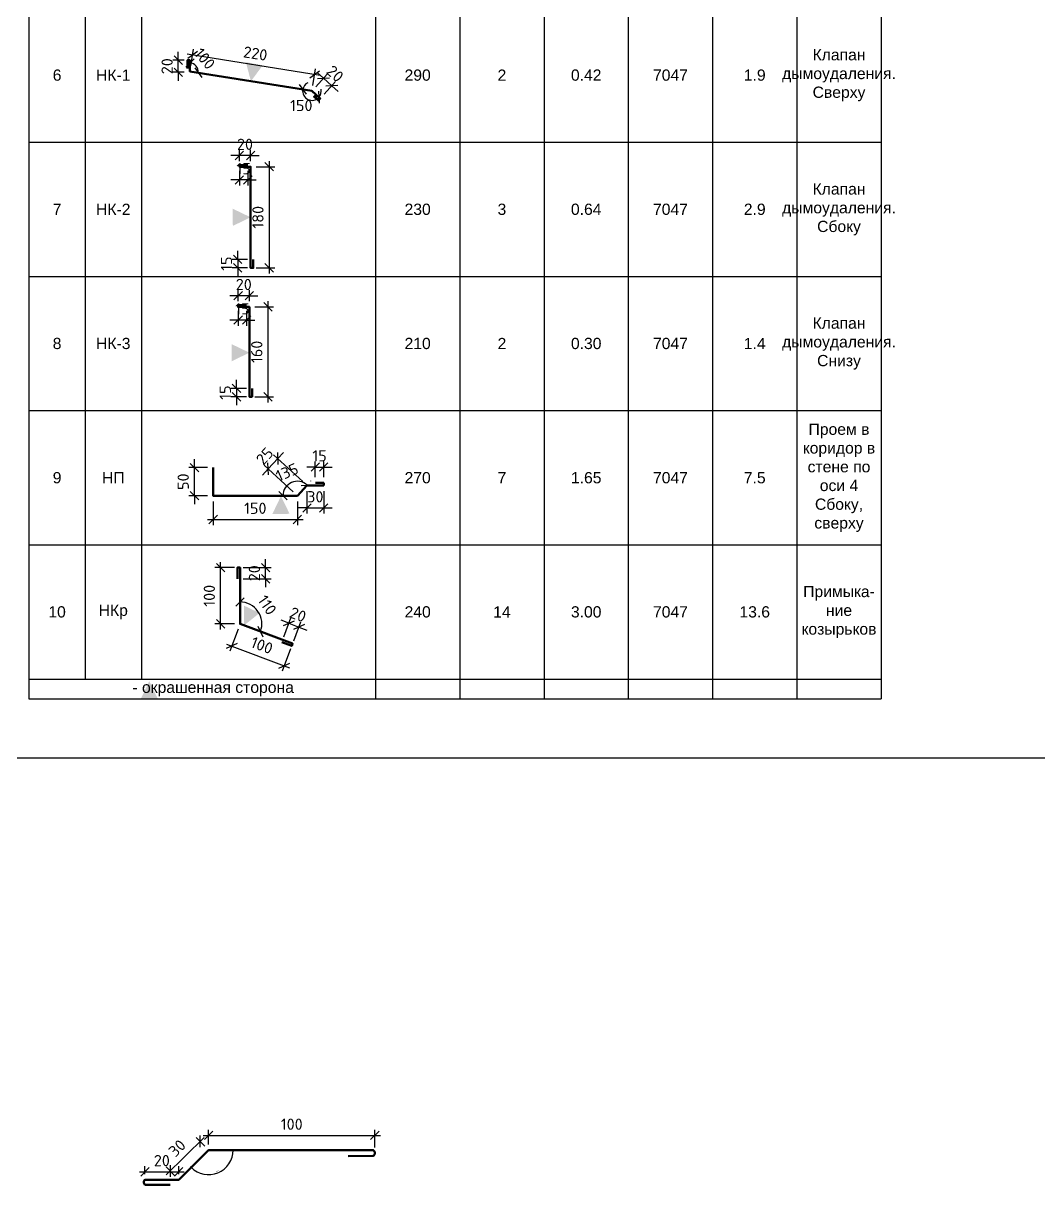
# Model space of a CAD drawing. Header units: millimetres. Extents: x -3689 to 2883575, y -702957 to -604547.
# Drawn here: x 2869785 to 2871593, y -675222 to -673155 of the extents above; entities that cross this region are included whole.
import ezdxf

# ---------------------------------------------------------------- set-up
doc = ezdxf.new("R2010")
doc.units = ezdxf.units.MM
doc.header["$PDMODE"] = 35
doc.layers.add('A-FLOR-DIMS', color=133, linetype='Continuous', lineweight=0)
doc.layers.add('A-FLOR-IDEN', color=14, linetype='Continuous')
doc.styles.add('DimNat10', font='romans.shx', dxfattribs={"height": 20})
doc.styles.add('M_200', font='arial.ttf')
doc.styles.add('ГОСТ 2.304', font='CS_Gost2304.shx')
doc.dimstyles.new('DimSpecM10', dxfattribs={"dimscale": 0.1, "dimtxt": 20, "dimasz": 150, "dimexe": 100, "dimexo": 100, "dimgap": 100, "dimtad": 1, "dimdec": 0, "dimzin": 0, "dimtxsty": 'DimNat10', "dimblk": 'OBLIQUE', "dimcen": 100, "dimdle": 100, "dimclrt": 14, "dimadec": 0, "dimazin": 0, "dimtfac": 1, "dimtdec": 0, "dimtix": 1, "dimtmove": 1, "dimatfit": 3, "dimldrblk": 'OBLIQUE', "dimfxl": 1, "dimtolj": 1, "dimtzin": 0, "dimarcsym": 0})
doc.dimstyles.new('СПДС', dxfattribs={"dimscale": 100, "dimtxt": 2.5, "dimasz": 2.5, "dimexe": 2, "dimexo": 0.625, "dimgap": 1, "dimtad": 1, "dimdec": 0, "dimtxsty": 'ГОСТ 2.304', "dimblk": 'OBLIQUE', "dimblk1": 'OBLIQUE', "dimblk2": 'OBLIQUE', "dimcen": 2.5, "dimdle": 2, "dimadec": 0, "dimazin": 2, "dimtfac": 0.75, "dimtdec": 4, "dimtmove": 1, "dimatfit": 3, "dimfxl": 1, "dimtfill": 1, "dimtolj": 1, "dimarcsym": 1})

# ---------------------------------------------------------------- blocks, each defined once
blk = doc.blocks.new('*T707')
at = {"layer": 'A-FLOR-IDEN', "color": 0, "linetype": 'ByBlock', "lineweight": -2, "transparency": 16777216}
for p, q in [((0, 0), (1516.8, 0)), ((0, 0), (0, -100)), ((1516.8, 0), (1516.8, -100)), ((0, -100), (100, -100)), ((0, -100), (0, -2685)), ((100, -100), (200, -100)), ((100, -100), (100, -2649.7)), ((200, -100), (1516.8, -100)), ((200, -100), (200, -2649.7)), ((616.8, -100), (616.8, -2685)), ((766.8, -100), (766.8, -2685)), ((916.8, -100), (916.8, -2685)), ((1066.8, -100), (1066.8, -2685)), ((1216.8, -100), (1216.8, -2685)), ((1366.8, -100), (1366.8, -2685)), ((1516.8, -100), (1516.8, -2685)), ((0, -236.6), (1516.8, -236.6)), ((0, -487.9), (1516.8, -487.9)), ((0, -735.4), (1516.8, -735.4)), ((0, -978.5), (1516.8, -978.5)), ((0, -1217.2), (1516.8, -1217.2)), ((0, -1456), (1516.8, -1456)), ((0, -1694.7), (1516.8, -1694.7)), ((0, -1933.5), (1516.8, -1933.5)), ((0, -2172.2), (1516.8, -2172.2)), ((0, -2410.9), (1516.8, -2410.9)), ((0, -2649.7), (1516.8, -2649.7)), ((0, -2685), (1516.8, -2685))]:
    blk.add_line(p, q, dxfattribs=at)
at = {"layer": 'A-FLOR-IDEN', "color": 0, "transparency": 16777216, "attachment_point": 5, "style": 'M_200'}
for s, insert, char_height, width in [('Ведомость наличников фасадных (материал - оцинкованная сталь с полимерным покрытием t=0.5мм) (начало)', (758.4, -50), 25, 1515.521), ('{\\H1.1478x;Общая длина, м.п}.', (841.8, -168.3), 20, 148.745), ('Общ. масса,      кг', (1291.8, -168.3), 20, 148.745), ('Сечение развертки, мм', (691.8, -168.3), 20, 148.745), ('Площадь, м²', (991.8, -168.3), 20, 148.745), ('Место крепления', (1441.8, -168.3), 20, 148.745), ('№{\\fArial|b0|i0|c204|p34; }п/п', (50, -168.3), 20, 98.745), ('Марка', (150, -168.3), 20, 98.745), ('Эскиз элемента', (408.4, -168.3), 20, 415.521), ('Цвет, RAL', (1141.8, -168.3), 20, 148.745), ('1', (50, -362.3), 20, 98.745), ('НО-1', (150, -362.3), 20, 98.745), ('210', (691.8, -362.3), 20, 148.745), ('39', (841.8, -362.3), 20, 148.745), ('7.15', (991.8, -362.3), 20, 148.745), ('7047', (1141.8, -362.3), 20, 148.745), ('32.3', (1291.8, -362.3), 20, 148.745), ('окна сверху', (1441.8, -362.3), 20, 148.745), ('окна сбоку', (1441.8, -611.6), 20, 148.745), ('2', (50, -611.6), 20, 98.745), ('НО-2', (150, -611.6), 20, 98.745), ('180', (691.8, -611.6), 20, 148.745), ('102', (841.8, -611.6), 20, 148.745), ('15.98', (991.8, -611.6), 20, 148.745), ('7047', (1141.8, -611.6), 20, 148.745), ('72.2', (1291.8, -611.6), 20, 148.745), ('3', (50, -856.9), 20, 98.745), ('НО-3', (150, -856.9), 20, 98.745), ('205', (691.8, -856.9), 20, 148.745), ('39', (841.8, -856.9), 20, 148.745), ('6.98', (991.8, -856.9), 20, 148.745), ('7047', (1141.8, -856.9), 20, 148.745), ('31.5', (1291.8, -856.9), 20, 148.745), ('окна снизу', (1441.8, -856.9), 20, 148.745), ('двери входные сбоку', (1441.8, -1097.9), 20, 148.745), ('4', (50, -1097.9), 20, 98.745), ('НД-2', (150, -1097.9), 20, 98.745), ('220', (691.8, -1097.9), 20, 148.745), ('8', (841.8, -1097.9), 20, 148.745), ('1.47', (991.8, -1097.9), 20, 148.745), ('7004', (1141.8, -1097.9), 20, 148.745), ('6.6', (1291.8, -1097.9), 20, 148.745), ('двери входные сверху', (1441.8, -1336.6), 20, 148.745), ('5', (50, -1336.6), 20, 98.745), ('НД-3', (150, -1336.6), 20, 98.745), ('280', (691.8, -1336.6), 20, 148.745), ('4', (841.8, -1336.6), 20, 148.745), ('0.92', (991.8, -1336.6), 20, 148.745), ('7004', (1141.8, -1336.6), 20, 148.745), ('4.2', (1291.8, -1336.6), 20, 148.745), ('Клапан дымоудаления. Сверху', (1441.8, -1575.4), 20, 148.745), ('6', (50, -1575.4), 20, 98.745), ('НК-1', (150, -1575.4), 20, 98.745), ('290', (691.8, -1575.4), 20, 148.745), ('2', (841.8, -1575.4), 20, 148.745), ('0.42', (991.8, -1575.4), 20, 148.745), ('7047', (1141.8, -1575.4), 20, 148.745), ('1.9', (1291.8, -1575.4), 20, 148.745), ('Клапан дымоудаления. \\PСбоку', (1441.8, -1814.1), 20, 148.745), ('7', (50, -1814.1), 20, 98.745), ('НК-2', (150, -1814.1), 20, 98.745), ('230', (691.8, -1814.1), 20, 148.745), ('3', (841.8, -1814.1), 20, 148.745), ('0.64', (991.8, -1814.1), 20, 148.745), ('7047', (1141.8, -1814.1), 20, 148.745), ('2.9', (1291.8, -1814.1), 20, 148.745), ('Клапан дымоудаления. \\PСнизу', (1441.8, -2052.8), 20, 148.745), ('8', (50, -2052.8), 20, 98.745), ('НК-3', (150, -2052.8), 20, 98.745), ('210', (691.8, -2052.8), 20, 148.745), ('2', (841.8, -2052.8), 20, 148.745), ('0.30', (991.8, -2052.8), 20, 148.745), ('7047', (1141.8, -2052.8), 20, 148.745), ('1.4', (1291.8, -2052.8), 20, 148.745), ('9', (50, -2291.6), 20, 98.745), ('НП', (150, -2291.6), 20, 98.745), ('270', (691.8, -2291.6), 20, 148.745), ('7', (841.8, -2291.6), 20, 148.745), ('1.65', (991.8, -2291.6), 20, 148.745), ('7047', (1141.8, -2291.6), 20, 148.745), ('7.5', (1291.8, -2291.6), 20, 148.745), ('10', (50, -2530.3), 20, 98.745), ('НКр', (150, -2530.3), 20, 98.745), ('240', (691.8, -2530.3), 20, 148.745), ('14', (841.8, -2530.3), 20, 148.745), ('3.00', (991.8, -2530.3), 20, 148.745), ('7047', (1141.8, -2530.3), 20, 148.745), ('13.6', (1291.8, -2530.3), 20, 148.745), ('     - окрашенная сторона', (308.4, -2667.3), 20, 615.521)]:
    blk.add_mtext(s, dxfattribs=dict(at, insert=insert, char_height=char_height, width=width))
at = {"layer": 'A-FLOR-IDEN', "color": 0, "transparency": 16777216, "char_height": 20, "width": 148.745, "attachment_point": 5}
for s, insert in [('{\\fArial|b0|i0|c204|p34;Проем в коридор в стене по оси 4 Сбоку, сверху}', (1441.8, -2291.6)), ('{\\fArial|b0|i0|c204|p34;Примыка-\\Pние козырьков}', (1441.8, -2530.3))]:
    blk.add_mtext(s, dxfattribs=dict(at, insert=insert))
blk = doc.blocks.new('_Oblique')
at = {"color": 0, "linetype": 'ByBlock', "lineweight": -2}
blk.add_line((-0.5, -0.5), (0.5, 0.5), dxfattribs=at)
blk = doc.blocks.new('*D843')
at = {"layer": 'A-FLOR-DIMS', "color": 0, "lineweight": -2, "transparency": 16777216}
for p, q in [((2870061.4, -673221.2), (2870061.4, -673206.2)), ((2870072.1, -673221.2), (2870051.4, -673221.2)), ((2870061.4, -673242.6), (2870061.4, -673221.2)), ((2870072.1, -673242.6), (2870051.4, -673242.6)), ((2870061.4, -673242.6), (2870061.4, -673257.6))]:
    blk.add_line(p, q, dxfattribs=at)
at = {"layer": 'Defpoints', "color": 0, "lineweight": 50, "transparency": 16777216}
for p in [(2870061.4, -673221.2), (2870082.1, -673221.2), (2870082.1, -673242.6)]:
    blk.add_point(p, dxfattribs=at)
at = {"layer": 'A-FLOR-DIMS', "color": 0, "lineweight": -2, "transparency": 16777216, "xscale": 15, "yscale": 15, "zscale": 15}
for p, rotation in [((2870061.4, -673221.2), 270), ((2870061.4, -673242.6), 90)]:
    blk.add_blockref('_Oblique', p, dxfattribs=dict(at, rotation=rotation))
at = {"layer": 'A-FLOR-DIMS', "color": 14, "transparency": 16777216, "insert": (2870041.4, -673231.9), "char_height": 20, "attachment_point": 5, "rotation": 90, "style": 'DimNat10'}
blk.add_mtext('\\A1;20', dxfattribs=at)
blk = doc.blocks.new('*D844')
at = {"layer": 'A-FLOR-DIMS', "color": 0, "lineweight": -2, "transparency": 16777216}
for p, q in [((2870306, -673268.5), (2870326.4, -673245.9)), ((2870319.7, -673253.4), (2870308.5, -673243.3)), ((2870319.7, -673253.4), (2870334.5, -673266.8)), ((2870320.8, -673281.9), (2870341.2, -673259.3)), ((2870334.5, -673266.8), (2870345.7, -673276.8))]:
    blk.add_line(p, q, dxfattribs=at)
at = {"layer": 'Defpoints', "color": 0, "lineweight": 50, "transparency": 16777216}
for p in [(2870334.5, -673266.8), (2870299.3, -673276), (2870314.2, -673289.3)]:
    blk.add_point(p, dxfattribs=at)
at = {"layer": 'A-FLOR-DIMS', "color": 0, "lineweight": -2, "transparency": 16777216, "xscale": 15, "yscale": 15, "zscale": 15}
for p, rotation in [((2870319.7, -673253.4), 317.9721350662523), ((2870334.5, -673266.8), 137.9721350662523)]:
    blk.add_blockref('_Oblique', p, dxfattribs=dict(at, rotation=rotation))
at = {"layer": 'A-FLOR-DIMS', "color": 14, "transparency": 16777216, "insert": (2870340.5, -673245.2), "char_height": 20, "attachment_point": 5, "rotation": 317.9721, "style": 'DimNat10'}
blk.add_mtext('\\A1;20', dxfattribs=at)
blk = doc.blocks.new('*D845')
at = {"layer": 'A-FLOR-DIMS', "color": 0, "lineweight": -2, "transparency": 16777216}
for p, q in [((2870076.9, -673210.1), (2870313.9, -673248.1)), ((2870083.6, -673231.3), (2870088.4, -673201.8)), ((2870300.9, -673266.1), (2870305.6, -673236.6))]:
    blk.add_line(p, q, dxfattribs=at)
at = {"layer": 'Defpoints', "color": 0, "lineweight": 50, "transparency": 16777216}
for p in [(2870082.1, -673241.2), (2870304, -673246.5), (2870299.3, -673276)]:
    blk.add_point(p, dxfattribs=at)
at = {"layer": 'A-FLOR-DIMS', "color": 0, "lineweight": -2, "transparency": 16777216, "xscale": 15, "yscale": 15, "zscale": 15}
for p, rotation in [((2870086.8, -673211.7), 170.902871895565), ((2870304, -673246.5), 350.902871895565)]:
    blk.add_blockref('_Oblique', p, dxfattribs=dict(at, rotation=rotation))
at = {"layer": 'A-FLOR-DIMS', "color": 14, "transparency": 16777216, "insert": (2870198.6, -673209.3), "char_height": 20, "attachment_point": 5, "rotation": 350.9029, "style": 'DimNat10'}
blk.add_mtext('\\A1;220', dxfattribs=at)
blk = doc.blocks.new('*D846')
at = {"layer": 'A-FLOR-DIMS', "color": 0, "lineweight": -2, "transparency": 16777216}
for start, end in [(117.2985, 170.9029), (170.9029, 317.9721), (317.9721, 11.5765)]:
    blk.add_arc((2870299.3, -673276), 16.6, start, end, dxfattribs=at)
at = {"layer": 'Defpoints', "color": 0, "lineweight": 50, "transparency": 16777216}
for p in [(2870082.1, -673241.2), (2870299, -673292.6), (2870299.3, -673276), (2870299.3, -673276), (2870314.2, -673289.3)]:
    blk.add_point(p, dxfattribs=at)
at = {"layer": 'A-FLOR-DIMS', "color": 0, "lineweight": -2, "transparency": 16777216, "xscale": 15, "yscale": 15, "zscale": 15}
for p, rotation in [((2870282.9, -673273.3), 260.9028718955465), ((2870311.7, -673287.1), 227.9721350665155)]:
    blk.add_blockref('_Oblique', p, dxfattribs=dict(at, rotation=rotation))
at = {"layer": 'A-FLOR-DIMS', "color": 14, "transparency": 16777216, "insert": (2870280.3, -673301.8), "char_height": 20, "attachment_point": 5, "style": 'DimNat10'}
blk.add_mtext('\\A1;150', dxfattribs=at)
blk = doc.blocks.new('*D847')
at = {"layer": 'A-FLOR-DIMS', "color": 0, "lineweight": -2, "transparency": 16777216}
blk.add_arc((2870082.1, -673241.2), 14.9, 350.9029, 90, dxfattribs=at)
at = {"layer": 'Defpoints', "color": 0, "lineweight": 50, "transparency": 16777216}
for p in [(2870082.1, -673221.2), (2870082.1, -673241.2), (2870082.1, -673241.2), (2870095.7, -673235.1), (2870299.3, -673276)]:
    blk.add_point(p, dxfattribs=at)
at = {"layer": 'A-FLOR-DIMS', "color": 0, "lineweight": -2, "transparency": 16777216, "xscale": 15, "yscale": 15, "zscale": 15}
for p, rotation in [((2870082.1, -673226.2), 180.0000000001289), ((2870096.8, -673243.5), 260.9028718955419)]:
    blk.add_blockref('_Oblique', p, dxfattribs=dict(at, rotation=rotation))
at = {"layer": 'A-FLOR-DIMS', "color": 14, "transparency": 16777216, "insert": (2870108.6, -673218.5), "char_height": 20, "attachment_point": 5, "rotation": 310.4514, "style": 'DimNat10'}
blk.add_mtext('\\A1;100', dxfattribs=at)
blk = doc.blocks.new('*D848')
at = {"layer": 'A-FLOR-DIMS', "color": 0, "lineweight": -2, "transparency": 16777216}
for p, q in [((2870200.1, -673410.6), (2870233.2, -673410.6)), ((2870223.2, -673400.6), (2870223.2, -673600.6)), ((2870200.1, -673590.6), (2870233.2, -673590.6))]:
    blk.add_line(p, q, dxfattribs=at)
at = {"layer": 'Defpoints', "color": 0, "lineweight": 50, "transparency": 16777216}
for p in [(2870190.1, -673410.6), (2870190.1, -673590.6), (2870223.2, -673590.6)]:
    blk.add_point(p, dxfattribs=at)
at = {"layer": 'A-FLOR-DIMS', "color": 0, "lineweight": -2, "transparency": 16777216, "xscale": 15, "yscale": 15, "zscale": 15}
for p, rotation in [((2870223.2, -673410.6), 90), ((2870223.2, -673590.6), 270)]:
    blk.add_blockref('_Oblique', p, dxfattribs=dict(at, rotation=rotation))
at = {"layer": 'A-FLOR-DIMS', "color": 14, "transparency": 16777216, "insert": (2870203.2, -673500.6), "char_height": 20, "attachment_point": 5, "rotation": 90, "style": 'DimNat10'}
blk.add_mtext('\\A1;180', dxfattribs=at)
blk = doc.blocks.new('*D849')
at = {"layer": 'A-FLOR-DIMS', "color": 0, "lineweight": -2, "transparency": 16777216}
for p, q in [((2870170.1, -673390.8), (2870155.1, -673390.8)), ((2870170.1, -673400.6), (2870170.1, -673380.8)), ((2870190.1, -673390.8), (2870170.1, -673390.8)), ((2870190.1, -673400.6), (2870190.1, -673380.8)), ((2870190.1, -673390.8), (2870205.1, -673390.8))]:
    blk.add_line(p, q, dxfattribs=at)
at = {"layer": 'Defpoints', "color": 0, "lineweight": 50, "transparency": 16777216}
for p in [(2870170.1, -673390.8), (2870170.1, -673410.6), (2870190.1, -673410.6)]:
    blk.add_point(p, dxfattribs=at)
at = {"layer": 'A-FLOR-DIMS', "color": 0, "lineweight": -2, "transparency": 16777216, "xscale": 15, "yscale": 15, "zscale": 15}
blk.add_blockref('_Oblique', (2870170.1, -673390.8), dxfattribs=at)
at = {"layer": 'A-FLOR-DIMS', "color": 0, "lineweight": -2, "transparency": 16777216, "xscale": 15, "yscale": 15, "zscale": 15, "rotation": 180}
blk.add_blockref('_Oblique', (2870190.1, -673390.8), dxfattribs=at)
at = {"layer": 'A-FLOR-DIMS', "color": 14, "transparency": 16777216, "insert": (2870180.1, -673370.8), "char_height": 20, "attachment_point": 5, "style": 'DimNat10'}
blk.add_mtext('\\A1;20', dxfattribs=at)
blk = doc.blocks.new('*D850')
at = {"layer": 'A-FLOR-DIMS', "color": 0, "lineweight": -2, "transparency": 16777216}
for p, q in [((2870167.2, -673575.6), (2870167.2, -673560.6)), ((2870184.8, -673575.6), (2870157.2, -673575.6)), ((2870167.2, -673575.6), (2870167.2, -673590.6)), ((2870184.8, -673590.6), (2870157.2, -673590.6)), ((2870167.2, -673590.6), (2870167.2, -673605.6))]:
    blk.add_line(p, q, dxfattribs=at)
at = {"layer": 'Defpoints', "color": 0, "lineweight": 50, "transparency": 16777216}
for p in [(2870194.8, -673575.6), (2870167.2, -673590.6), (2870194.8, -673590.6)]:
    blk.add_point(p, dxfattribs=at)
at = {"layer": 'A-FLOR-DIMS', "color": 0, "lineweight": -2, "transparency": 16777216, "xscale": 15, "yscale": 15, "zscale": 15}
for p, rotation in [((2870167.2, -673575.6), 270), ((2870167.2, -673590.6), 90)]:
    blk.add_blockref('_Oblique', p, dxfattribs=dict(at, rotation=rotation))
at = {"layer": 'A-FLOR-DIMS', "color": 14, "transparency": 16777216, "insert": (2870147.2, -673583.1), "char_height": 20, "attachment_point": 5, "rotation": 90, "style": 'DimNat10'}
blk.add_mtext('\\A1;15', dxfattribs=at)
blk = doc.blocks.new('*D851')
at = {"layer": 'A-FLOR-DIMS', "color": 0, "lineweight": -2, "transparency": 16777216}
for p, q in [((2870170.1, -673434.1), (2870155.1, -673434.1)), ((2870170.1, -673417.8), (2870170.1, -673444.1)), ((2870185.1, -673434.1), (2870170.1, -673434.1)), ((2870185.1, -673417.8), (2870185.1, -673444.1)), ((2870185.1, -673434.1), (2870200.1, -673434.1))]:
    blk.add_line(p, q, dxfattribs=at)
at = {"layer": 'Defpoints', "color": 0, "lineweight": 50, "transparency": 16777216}
for p in [(2870170.1, -673407.8), (2870185.1, -673407.8), (2870170.1, -673434.1)]:
    blk.add_point(p, dxfattribs=at)
at = {"layer": 'A-FLOR-DIMS', "color": 0, "lineweight": -2, "transparency": 16777216, "xscale": 15, "yscale": 15, "zscale": 15}
blk.add_blockref('_Oblique', (2870170.1, -673434.1), dxfattribs=at)
at = {"layer": 'A-FLOR-DIMS', "color": 0, "lineweight": -2, "transparency": 16777216, "xscale": 15, "yscale": 15, "zscale": 15, "rotation": 180}
blk.add_blockref('_Oblique', (2870185.1, -673434.1), dxfattribs=at)
at = {"layer": 'A-FLOR-DIMS', "color": 14, "transparency": 16777216, "insert": (2870177.6, -673414.1), "char_height": 20, "attachment_point": 5, "style": 'DimNat10'}
blk.add_mtext('\\A1;15', dxfattribs=at)
blk = doc.blocks.new('*D852')
at = {"layer": 'A-FLOR-DIMS', "color": 0, "lineweight": -2, "transparency": 16777216}
for p, q in [((2870197.9, -673660), (2870231, -673660)), ((2870221, -673650), (2870221, -673830)), ((2870197.9, -673820), (2870231, -673820))]:
    blk.add_line(p, q, dxfattribs=at)
at = {"layer": 'Defpoints', "color": 0, "lineweight": 50, "transparency": 16777216}
for p in [(2870187.9, -673660), (2870187.9, -673820), (2870221, -673820)]:
    blk.add_point(p, dxfattribs=at)
at = {"layer": 'A-FLOR-DIMS', "color": 0, "lineweight": -2, "transparency": 16777216, "xscale": 15, "yscale": 15, "zscale": 15}
for p, rotation in [((2870221, -673660), 90), ((2870221, -673820), 270)]:
    blk.add_blockref('_Oblique', p, dxfattribs=dict(at, rotation=rotation))
at = {"layer": 'A-FLOR-DIMS', "color": 14, "transparency": 16777216, "insert": (2870201, -673740), "char_height": 20, "attachment_point": 5, "rotation": 90, "style": 'DimNat10'}
blk.add_mtext('\\A1;160', dxfattribs=at)
blk = doc.blocks.new('*D853')
at = {"layer": 'A-FLOR-DIMS', "color": 0, "lineweight": -2, "transparency": 16777216}
for p, q in [((2870167.9, -673640.2), (2870152.9, -673640.2)), ((2870167.9, -673650), (2870167.9, -673630.2)), ((2870187.9, -673640.2), (2870167.9, -673640.2)), ((2870187.9, -673650), (2870187.9, -673630.2)), ((2870187.9, -673640.2), (2870202.9, -673640.2))]:
    blk.add_line(p, q, dxfattribs=at)
at = {"layer": 'Defpoints', "color": 0, "lineweight": 50, "transparency": 16777216}
for p in [(2870167.9, -673640.2), (2870167.9, -673660), (2870187.9, -673660)]:
    blk.add_point(p, dxfattribs=at)
at = {"layer": 'A-FLOR-DIMS', "color": 0, "lineweight": -2, "transparency": 16777216, "xscale": 15, "yscale": 15, "zscale": 15}
blk.add_blockref('_Oblique', (2870167.9, -673640.2), dxfattribs=at)
at = {"layer": 'A-FLOR-DIMS', "color": 0, "lineweight": -2, "transparency": 16777216, "xscale": 15, "yscale": 15, "zscale": 15, "rotation": 180}
blk.add_blockref('_Oblique', (2870187.9, -673640.2), dxfattribs=at)
at = {"layer": 'A-FLOR-DIMS', "color": 14, "transparency": 16777216, "insert": (2870177.9, -673620.2), "char_height": 20, "attachment_point": 5, "style": 'DimNat10'}
blk.add_mtext('\\A1;20', dxfattribs=at)
blk = doc.blocks.new('*D854')
at = {"layer": 'A-FLOR-DIMS', "color": 0, "lineweight": -2, "transparency": 16777216}
for p, q in [((2870182.7, -673805), (2870155, -673805)), ((2870165, -673805), (2870165, -673790)), ((2870165, -673805), (2870165, -673820)), ((2870182.7, -673820), (2870155, -673820)), ((2870165, -673820), (2870165, -673835))]:
    blk.add_line(p, q, dxfattribs=at)
at = {"layer": 'Defpoints', "color": 0, "lineweight": 50, "transparency": 16777216}
for p in [(2870192.7, -673805), (2870165, -673820), (2870192.7, -673820)]:
    blk.add_point(p, dxfattribs=at)
at = {"layer": 'A-FLOR-DIMS', "color": 0, "lineweight": -2, "transparency": 16777216, "xscale": 15, "yscale": 15, "zscale": 15}
for p, rotation in [((2870165, -673805), 270), ((2870165, -673820), 90)]:
    blk.add_blockref('_Oblique', p, dxfattribs=dict(at, rotation=rotation))
at = {"layer": 'A-FLOR-DIMS', "color": 14, "transparency": 16777216, "insert": (2870145, -673812.5), "char_height": 20, "attachment_point": 5, "rotation": 90, "style": 'DimNat10'}
blk.add_mtext('\\A1;15', dxfattribs=at)
blk = doc.blocks.new('*D855')
at = {"layer": 'A-FLOR-DIMS', "color": 0, "lineweight": -2, "transparency": 16777216}
for p, q in [((2870167.9, -673683.5), (2870152.9, -673683.5)), ((2870167.9, -673667.1), (2870167.9, -673693.5)), ((2870182.9, -673683.5), (2870167.9, -673683.5)), ((2870182.9, -673667.1), (2870182.9, -673693.5)), ((2870182.9, -673683.5), (2870197.9, -673683.5))]:
    blk.add_line(p, q, dxfattribs=at)
at = {"layer": 'Defpoints', "color": 0, "lineweight": 50, "transparency": 16777216}
for p in [(2870167.9, -673657.1), (2870182.9, -673657.1), (2870167.9, -673683.5)]:
    blk.add_point(p, dxfattribs=at)
at = {"layer": 'A-FLOR-DIMS', "color": 0, "lineweight": -2, "transparency": 16777216, "xscale": 15, "yscale": 15, "zscale": 15}
blk.add_blockref('_Oblique', (2870167.9, -673683.5), dxfattribs=at)
at = {"layer": 'A-FLOR-DIMS', "color": 0, "lineweight": -2, "transparency": 16777216, "xscale": 15, "yscale": 15, "zscale": 15, "rotation": 180}
blk.add_blockref('_Oblique', (2870182.9, -673683.5), dxfattribs=at)
at = {"layer": 'A-FLOR-DIMS', "color": 14, "transparency": 16777216, "insert": (2870175.4, -673663.5), "char_height": 20, "attachment_point": 5, "style": 'DimNat10'}
blk.add_mtext('\\A1;15', dxfattribs=at)
blk = doc.blocks.new('*D856')
at = {"layer": 'A-FLOR-DIMS', "color": 0, "lineweight": -2, "transparency": 16777216}
for p, q in [((2870123.4, -674006), (2870123.4, -674048.3)), ((2870273.4, -674006), (2870273.4, -674048.3)), ((2870113.4, -674038.3), (2870283.4, -674038.3))]:
    blk.add_line(p, q, dxfattribs=at)
at = {"layer": 'Defpoints', "color": 0, "lineweight": 50, "transparency": 16777216}
for p in [(2870123.4, -673996), (2870273.4, -673996), (2870273.4, -674038.3)]:
    blk.add_point(p, dxfattribs=at)
at = {"layer": 'A-FLOR-DIMS', "color": 0, "lineweight": -2, "transparency": 16777216, "xscale": 15, "yscale": 15, "zscale": 15, "rotation": 180}
blk.add_blockref('_Oblique', (2870123.4, -674038.3), dxfattribs=at)
at = {"layer": 'A-FLOR-DIMS', "color": 0, "lineweight": -2, "transparency": 16777216, "xscale": 15, "yscale": 15, "zscale": 15}
blk.add_blockref('_Oblique', (2870273.4, -674038.3), dxfattribs=at)
at = {"layer": 'A-FLOR-DIMS', "color": 14, "transparency": 16777216, "insert": (2870198.4, -674018.3), "char_height": 20, "attachment_point": 5, "style": 'DimNat10'}
blk.add_mtext('\\A1;150', dxfattribs=at)
blk = doc.blocks.new('*D857')
at = {"layer": 'A-FLOR-DIMS', "color": 0, "lineweight": -2, "transparency": 16777216}
for p, q in [((2870090.2, -673946), (2870090.2, -673931)), ((2870113.4, -673946), (2870080.2, -673946)), ((2870090.2, -673996), (2870090.2, -673946)), ((2870113.4, -673996), (2870080.2, -673996)), ((2870090.2, -673996), (2870090.2, -674011))]:
    blk.add_line(p, q, dxfattribs=at)
at = {"layer": 'Defpoints', "color": 0, "lineweight": 50, "transparency": 16777216}
for p in [(2870090.2, -673946), (2870123.4, -673946), (2870123.4, -673996)]:
    blk.add_point(p, dxfattribs=at)
at = {"layer": 'A-FLOR-DIMS', "color": 0, "lineweight": -2, "transparency": 16777216, "xscale": 15, "yscale": 15, "zscale": 15}
for p, rotation in [((2870090.2, -673946), 270), ((2870090.2, -673996), 90)]:
    blk.add_blockref('_Oblique', p, dxfattribs=dict(at, rotation=rotation))
at = {"layer": 'A-FLOR-DIMS', "color": 14, "transparency": 16777216, "insert": (2870070.2, -673971), "char_height": 20, "attachment_point": 5, "rotation": 90, "style": 'DimNat10'}
blk.add_mtext('\\A1;50', dxfattribs=at)
blk = doc.blocks.new('*D858')
at = {"layer": 'A-FLOR-DIMS', "color": 0, "lineweight": -2, "transparency": 16777216}
for p, q in [((2870290.3, -673987.6), (2870290.3, -674027.8)), ((2870320.3, -673987.6), (2870320.3, -674027.8)), ((2870290.3, -674017.8), (2870275.3, -674017.8)), ((2870290.3, -674017.8), (2870320.3, -674017.8)), ((2870320.3, -674017.8), (2870335.3, -674017.8))]:
    blk.add_line(p, q, dxfattribs=at)
at = {"layer": 'Defpoints', "color": 0, "lineweight": 50, "transparency": 16777216}
for p in [(2870290.3, -673977.6), (2870320.3, -673977.6), (2870320.3, -674017.8)]:
    blk.add_point(p, dxfattribs=at)
at = {"layer": 'A-FLOR-DIMS', "color": 0, "lineweight": -2, "transparency": 16777216, "xscale": 15, "yscale": 15, "zscale": 15}
blk.add_blockref('_Oblique', (2870290.3, -674017.8), dxfattribs=at)
at = {"layer": 'A-FLOR-DIMS', "color": 0, "lineweight": -2, "transparency": 16777216, "xscale": 15, "yscale": 15, "zscale": 15, "rotation": 180}
blk.add_blockref('_Oblique', (2870320.3, -674017.8), dxfattribs=at)
at = {"layer": 'A-FLOR-DIMS', "color": 14, "transparency": 16777216, "insert": (2870305.3, -673997.8), "char_height": 20, "attachment_point": 5, "style": 'DimNat10'}
blk.add_mtext('\\A1;30', dxfattribs=at)
blk = doc.blocks.new('*D859')
at = {"layer": 'A-FLOR-DIMS', "color": 0, "lineweight": -2, "transparency": 16777216}
for p, q in [((2870221.4, -673948.2), (2870238.3, -673929.8)), ((2870283, -673970.8), (2870231, -673923)), ((2870238.3, -673929.8), (2870248.5, -673918.8)), ((2870221.4, -673948.2), (2870211.3, -673959.2)), ((2870266, -673989.2), (2870214, -673941.4))]:
    blk.add_line(p, q, dxfattribs=at)
at = {"layer": 'Defpoints', "color": 0, "lineweight": 50, "transparency": 16777216}
for p in [(2870238.3, -673929.8), (2870290.3, -673977.6), (2870273.4, -673996)]:
    blk.add_point(p, dxfattribs=at)
at = {"layer": 'A-FLOR-DIMS', "color": 0, "lineweight": -2, "transparency": 16777216, "xscale": 15, "yscale": 15, "zscale": 15}
for p, rotation in [((2870238.3, -673929.8), 227.3978549462099), ((2870221.4, -673948.2), 47.39785494620995)]:
    blk.add_blockref('_Oblique', p, dxfattribs=dict(at, rotation=rotation))
at = {"layer": 'A-FLOR-DIMS', "color": 14, "transparency": 16777216, "insert": (2870215.1, -673925.5), "char_height": 20, "attachment_point": 5, "rotation": 47.3979, "style": 'DimNat10'}
blk.add_mtext('\\A1;25', dxfattribs=at)
blk = doc.blocks.new('*D860')
at = {"layer": 'A-FLOR-DIMS', "color": 0, "lineweight": -2, "transparency": 16777216}
for p, q in [((2870305.3, -673945), (2870290.3, -673945)), ((2870305.3, -673963), (2870305.3, -673935)), ((2870305.3, -673945), (2870320.3, -673945)), ((2870320.3, -673963), (2870320.3, -673935)), ((2870320.3, -673945), (2870335.3, -673945))]:
    blk.add_line(p, q, dxfattribs=at)
at = {"layer": 'Defpoints', "color": 0, "lineweight": 50, "transparency": 16777216}
for p in [(2870320.3, -673945), (2870305.3, -673973), (2870320.3, -673973)]:
    blk.add_point(p, dxfattribs=at)
at = {"layer": 'A-FLOR-DIMS', "color": 0, "lineweight": -2, "transparency": 16777216, "xscale": 15, "yscale": 15, "zscale": 15}
blk.add_blockref('_Oblique', (2870305.3, -673945), dxfattribs=at)
at = {"layer": 'A-FLOR-DIMS', "color": 0, "lineweight": -2, "transparency": 16777216, "xscale": 15, "yscale": 15, "zscale": 15, "rotation": 180}
blk.add_blockref('_Oblique', (2870320.3, -673945), dxfattribs=at)
at = {"layer": 'A-FLOR-DIMS', "color": 14, "transparency": 16777216, "insert": (2870312.8, -673925), "char_height": 20, "attachment_point": 5, "style": 'DimNat10'}
blk.add_mtext('\\A1;15', dxfattribs=at)
blk = doc.blocks.new('*D861')
at = {"layer": 'A-FLOR-DIMS', "color": 0, "lineweight": -2, "transparency": 16777216}
blk.add_line((2870297.1, -673970.3), (2870297.6, -673969.7), dxfattribs=at)
blk.add_arc((2870273.4, -673996), 25.8, 47.3979, 180, dxfattribs=at)
at = {"layer": 'Defpoints', "color": 0, "lineweight": 50, "transparency": 16777216}
for p in [(2870272.7, -673970.3), (2870290.3, -673977.6), (2870123.4, -673996), (2870273.4, -673996), (2870273.4, -673996)]:
    blk.add_point(p, dxfattribs=at)
at = {"layer": 'A-FLOR-DIMS', "color": 0, "lineweight": -2, "transparency": 16777216, "xscale": 15, "yscale": 15, "zscale": 15}
for p, rotation in [((2870290.8, -673977.1), 317.3978549464345), ((2870247.6, -673996), 269.9999999999383)]:
    blk.add_blockref('_Oblique', p, dxfattribs=dict(at, rotation=rotation))
at = {"layer": 'A-FLOR-DIMS', "color": 14, "transparency": 16777216, "insert": (2870255, -673954.1), "char_height": 20, "attachment_point": 5, "rotation": 23.6989, "style": 'DimNat10'}
blk.add_mtext('\\A1;135', dxfattribs=at)
blk = doc.blocks.new('*D862')
at = {"layer": 'A-FLOR-DIMS', "color": 0, "lineweight": -2, "transparency": 16777216}
for p, q in [((2870136.6, -674233.9), (2870136.6, -674113.9)), ((2870161.2, -674123.9), (2870126.6, -674123.9)), ((2870161.2, -674223.9), (2870126.6, -674223.9))]:
    blk.add_line(p, q, dxfattribs=at)
at = {"layer": 'Defpoints', "color": 0, "lineweight": 50, "transparency": 16777216}
for p in [(2870136.6, -674123.9), (2870171.2, -674123.9), (2870171.2, -674223.9)]:
    blk.add_point(p, dxfattribs=at)
at = {"layer": 'A-FLOR-DIMS', "color": 0, "lineweight": -2, "transparency": 16777216, "xscale": 15, "yscale": 15, "zscale": 15}
for p, rotation in [((2870136.6, -674123.9), 90), ((2870136.6, -674223.9), 270)]:
    blk.add_blockref('_Oblique', p, dxfattribs=dict(at, rotation=rotation))
at = {"layer": 'A-FLOR-DIMS', "color": 14, "transparency": 16777216, "insert": (2870116.6, -674173.9), "char_height": 20, "attachment_point": 5, "rotation": 90, "style": 'DimNat10'}
blk.add_mtext('\\A1;100', dxfattribs=at)
blk = doc.blocks.new('*D863')
at = {"layer": 'A-FLOR-DIMS', "color": 0, "lineweight": -2, "transparency": 16777216}
for p, q in [((2870167.7, -674233.2), (2870152.9, -674272.7)), ((2870147, -674259.8), (2870259.3, -674302.1)), ((2870261.3, -674268.4), (2870246.5, -674307.9))]:
    blk.add_line(p, q, dxfattribs=at)
at = {"layer": 'Defpoints', "color": 0, "lineweight": 50, "transparency": 16777216}
for p in [(2870171.2, -674223.9), (2870264.8, -674259.1), (2870250, -674298.5)]:
    blk.add_point(p, dxfattribs=at)
at = {"layer": 'A-FLOR-DIMS', "color": 0, "lineweight": -2, "transparency": 16777216, "xscale": 15, "yscale": 15, "zscale": 15}
for p, rotation in [((2870156.4, -674263.3), 159.384205703709), ((2870250, -674298.5), 339.384205703709)]:
    blk.add_blockref('_Oblique', p, dxfattribs=dict(at, rotation=rotation))
at = {"layer": 'A-FLOR-DIMS', "color": 14, "transparency": 16777216, "insert": (2870210.2, -674262.2), "char_height": 20, "attachment_point": 5, "rotation": 339.3842, "style": 'DimNat10'}
blk.add_mtext('\\A1;100', dxfattribs=at)
blk = doc.blocks.new('*D864')
at = {"layer": 'A-FLOR-DIMS', "color": 0, "lineweight": -2, "transparency": 16777216}
blk.add_arc((2870171.2, -674223.9), 38.9, 339.3842, 90, dxfattribs=at)
at = {"layer": 'Defpoints', "color": 0, "lineweight": 50, "transparency": 16777216}
for p in [(2870171.2, -674123.9), (2870208.5, -674213), (2870171.2, -674223.9), (2870171.2, -674223.9), (2870264.8, -674259.1)]:
    blk.add_point(p, dxfattribs=at)
at = {"layer": 'A-FLOR-DIMS', "color": 0, "lineweight": -2, "transparency": 16777216, "xscale": 15, "yscale": 15, "zscale": 15}
for p, rotation in [((2870171.2, -674185), 180.0000000000027), ((2870207.6, -674237.6), 249.384205703816)]:
    blk.add_blockref('_Oblique', p, dxfattribs=dict(at, rotation=rotation))
at = {"layer": 'A-FLOR-DIMS', "color": 14, "transparency": 16777216, "insert": (2870219.6, -674190.4), "char_height": 20, "attachment_point": 5, "rotation": 304.6921, "style": 'DimNat10'}
blk.add_mtext('\\A1;110', dxfattribs=at)
blk = doc.blocks.new('*D865')
at = {"layer": 'A-FLOR-DIMS', "color": 0, "lineweight": -2, "transparency": 16777216}
for p, q in [((2870216.8, -674123.9), (2870216.8, -674108.9)), ((2870176.7, -674123.9), (2870226.8, -674123.9)), ((2870216.8, -674143.9), (2870216.8, -674123.9)), ((2870176.7, -674143.9), (2870226.8, -674143.9)), ((2870216.8, -674143.9), (2870216.8, -674158.9))]:
    blk.add_line(p, q, dxfattribs=at)
at = {"layer": 'Defpoints', "color": 0, "lineweight": 50, "transparency": 16777216}
for p in [(2870166.7, -674123.9), (2870216.8, -674123.9), (2870166.7, -674143.9)]:
    blk.add_point(p, dxfattribs=at)
at = {"layer": 'A-FLOR-DIMS', "color": 0, "lineweight": -2, "transparency": 16777216, "xscale": 15, "yscale": 15, "zscale": 15}
for p, rotation in [((2870216.8, -674123.9), 270), ((2870216.8, -674143.9), 90)]:
    blk.add_blockref('_Oblique', p, dxfattribs=dict(at, rotation=rotation))
at = {"layer": 'A-FLOR-DIMS', "color": 14, "transparency": 16777216, "insert": (2870196.8, -674133.9), "char_height": 20, "attachment_point": 5, "rotation": 90, "style": 'DimNat10'}
blk.add_mtext('\\A1;20', dxfattribs=at)
blk = doc.blocks.new('*D866')
at = {"layer": 'A-FLOR-DIMS', "color": 0, "lineweight": -2, "transparency": 16777216}
for p, q in [((2870258.3, -674222.8), (2870244.3, -674217.4)), ((2870249, -674247.1), (2870261.9, -674213.4)), ((2870258.3, -674222.8), (2870276.1, -674229.6)), ((2870266.8, -674253.9), (2870279.7, -674220.2)), ((2870276.1, -674229.6), (2870290.1, -674234.9))]:
    blk.add_line(p, q, dxfattribs=at)
at = {"layer": 'Defpoints', "color": 0, "lineweight": 50, "transparency": 16777216}
for p in [(2870276.1, -674229.6), (2870245.4, -674256.4), (2870263.2, -674263.2)]:
    blk.add_point(p, dxfattribs=at)
at = {"layer": 'A-FLOR-DIMS', "color": 0, "lineweight": -2, "transparency": 16777216, "xscale": 15, "yscale": 15, "zscale": 15}
for p, rotation in [((2870258.3, -674222.8), 339.0736178256855), ((2870276.1, -674229.6), 159.0736178256855)]:
    blk.add_blockref('_Oblique', p, dxfattribs=dict(at, rotation=rotation))
at = {"layer": 'A-FLOR-DIMS', "color": 14, "transparency": 16777216, "insert": (2870274.4, -674207.5), "char_height": 20, "attachment_point": 5, "rotation": 339.0736, "style": 'DimNat10'}
blk.add_mtext('\\A1;20', dxfattribs=at)
blk = doc.blocks.new('*D868')
at = {"layer": 'A-FLOR-DIMS', "color": 0, "lineweight": -2, "transparency": 16777216}
for p, q in [((2870039.6, -675204.2), (2870107.2, -675137.5)), ((2870108.4, -675152.9), (2870093.1, -675137.4)), ((2870055, -675205.6), (2870039.7, -675190.1))]:
    blk.add_line(p, q, dxfattribs=at)
at = {"layer": 'Defpoints', "color": 0, "lineweight": 50, "transparency": 16777216}
for p in [(2870100.1, -675144.5), (2870115.4, -675160.1), (2870062.1, -675212.8)]:
    blk.add_point(p, dxfattribs=at)
at = {"layer": 'A-FLOR-DIMS', "color": 0, "lineweight": -2, "transparency": 16777216, "xscale": 15, "yscale": 15, "zscale": 15}
for p, rotation in [((2870100.1, -675144.5), 44.63305588281538), ((2870046.7, -675197.2), 224.6330558828153)]:
    blk.add_blockref('_Oblique', p, dxfattribs=dict(at, rotation=rotation))
at = {"layer": 'A-FLOR-DIMS', "color": 14, "transparency": 16777216, "insert": (2870059.4, -675156.6), "char_height": 20, "attachment_point": 5, "rotation": 44.6331, "style": 'DimNat10'}
blk.add_mtext('\\A1;30', dxfattribs=at)
blk = doc.blocks.new('*D869')
at = {"layer": 'A-FLOR-DIMS', "color": 0, "lineweight": -2, "transparency": 16777216}
for p, q in [((2870002.1, -675202.8), (2870002.1, -675188.8)), ((2870062.1, -675202.8), (2870062.1, -675188.8)), ((2869992.1, -675198.8), (2870072.1, -675198.8))]:
    blk.add_line(p, q, dxfattribs=at)
at = {"layer": 'Defpoints', "color": 0, "lineweight": 50, "transparency": 16777216}
for p in [(2870002.1, -675212.8), (2870062.1, -675198.8), (2870062.1, -675212.8)]:
    blk.add_point(p, dxfattribs=at)
at = {"layer": 'A-FLOR-DIMS', "color": 0, "lineweight": -2, "transparency": 16777216, "xscale": 15, "yscale": 15, "zscale": 15, "rotation": 180}
blk.add_blockref('_Oblique', (2870002.1, -675198.8), dxfattribs=at)
at = {"layer": 'A-FLOR-DIMS', "color": 0, "lineweight": -2, "transparency": 16777216, "xscale": 15, "yscale": 15, "zscale": 15}
blk.add_blockref('_Oblique', (2870062.1, -675198.8), dxfattribs=at)
at = {"layer": 'A-FLOR-DIMS', "color": 14, "transparency": 16777216, "insert": (2870032.1, -675178.8), "char_height": 20, "attachment_point": 5, "style": 'DimNat10'}
blk.add_mtext('\\A1;20', dxfattribs=at)
blk = doc.blocks.new('*D870')
at = {"layer": 'A-FLOR-DIMS', "color": 0, "lineweight": -2, "transparency": 16777216}
for p, q in [((2870115.4, -675150.1), (2870115.4, -675124)), ((2870411.2, -675155.3), (2870411.2, -675124)), ((2870105.4, -675134), (2870421.2, -675134))]:
    blk.add_line(p, q, dxfattribs=at)
at = {"layer": 'Defpoints', "color": 0, "lineweight": 50, "transparency": 16777216}
for p in [(2870411.2, -675134), (2870115.4, -675160.1), (2870411.2, -675165.3)]:
    blk.add_point(p, dxfattribs=at)
at = {"layer": 'A-FLOR-DIMS', "color": 0, "lineweight": -2, "transparency": 16777216, "xscale": 15, "yscale": 15, "zscale": 15, "rotation": 180}
blk.add_blockref('_Oblique', (2870115.4, -675134), dxfattribs=at)
at = {"layer": 'A-FLOR-DIMS', "color": 0, "lineweight": -2, "transparency": 16777216, "xscale": 15, "yscale": 15, "zscale": 15}
blk.add_blockref('_Oblique', (2870411.2, -675134), dxfattribs=at)
at = {"layer": 'A-FLOR-DIMS', "color": 14, "transparency": 16777216, "insert": (2870263.3, -675114), "char_height": 20, "attachment_point": 5, "style": 'DimNat10'}
blk.add_mtext('\\A1;100', dxfattribs=at)
blk = doc.blocks.new('*D871')
at = {"color": 0, "lineweight": -2, "transparency": 16777216}
blk.add_arc((2870115.4, -675160.1), 43.6, 224.6331, 0, dxfattribs=at)
at = {"layer": 'Defpoints', "color": 0, "lineweight": 50, "transparency": 16777216}
for p in [(2870115.4, -675160.1), (2870115.4, -675160.1), (2870295.4, -675160.1), (2870146.2, -675191), (2870062.1, -675212.8)]:
    blk.add_point(p, dxfattribs=at)
at = {"color": 0, "lineweight": -2, "transparency": 16777216, "xscale": 2.5, "yscale": 2.5, "zscale": 2.5}
for p, rotation in [((2870159.1, -675160.1), 90.0000000001071), ((2870084.4, -675190.7), 134.6330558827706)]:
    blk.add_blockref('_Oblique', p, dxfattribs=dict(at, rotation=rotation))
at = {"color": 0, "lineweight": 50, "transparency": 16777216, "insert": (2870131.2, -675198.3), "char_height": 2.5, "attachment_point": 5, "rotation": 22.3165, "style": 'ГОСТ 2.304', "bg_fill": 3, "box_fill_scale": 1.1, "bg_fill_color": 256, "bg_fill_true_color": 13158600, "bg_fill_transparency": 0}
blk.add_mtext('\\A1;135°', dxfattribs=at)

msp = doc.modelspace()

# ---------------------------------------------------------------- linework, layer by layer
at = {"color": 14, "lineweight": 50}
for p, q in [((2870320.3171, -673973.0312), (2870305.3171, -673973.0312)), ((2870320.3171, -673977.6132), (2870320.3171, -673973.0312))]:
    msp.add_line(p, q, dxfattribs=at)
for points in [[(2870077.4948, -673236.1676), (2870077.4948, -673221.1676), (2870082.0624, -673221.1676), (2870082.0624, -673241.1676), (2870299.2952, -673275.9515), (2870314.1515, -673289.3413), (2870310.7379, -673293.1289), (2870303.0034, -673286.1578), (2870304.3031, -673284.8934), (2870307.2419, -673287.9141)], [(2870185.0579, -673407.8105), (2870170.0579, -673407.8105), (2870170.0579, -673410.6391), (2870190.0579, -673410.6391), (2870190.0579, -673590.6391), (2870194.8336, -673590.6391), (2870194.8336, -673575.6391)], [(2870182.8923, -673657.1356), (2870167.8923, -673657.1356), (2870167.8923, -673659.9643), (2870187.8923, -673659.9643), (2870187.8923, -673819.9643), (2870192.668, -673819.9643), (2870192.668, -673804.9643)], [(2870123.3994, -673946.015), (2870123.3994, -673996.015), (2870273.3994, -673996.015), (2870290.322, -673977.6132), (2870320.3171, -673977.6132)], [(2870166.7418, -674143.8804), (2870166.7418, -674123.8804), (2870171.2256, -674123.8804), (2870171.2256, -674223.8804), (2870264.8218, -674259.0904), (2870263.2323, -674263.2472), (2870245.4443, -674256.4452)]]:
    msp.add_lwpolyline(points, dxfattribs=at)
msp.add_lwpolyline([(2870047.075, -675221.7505), (2870002.075, -675221.7505, -0.516216007), (2870002.075, -675212.7505), (2870062.075, -675212.7505), (2870115.4466, -675160.0582), (2870295.4466, -675160.0582), (2870348.5074, -675160.1395), (2870408.5074, -675160.1395, -0.515845346), (2870408.5074, -675170.4475), (2870363.5074, -675170.7694)], format="xyb", dxfattribs=at)
at = {"color": 140, "linetype": 'Continuous', "ltscale": 0.2, "true_color": 0x24a7ff}
for points in [[(2870190.6788, -673258.5595), (2870211.6673, -673230.3893), (2870181.6325, -673224.6148)], [(2870190.0579, -673500.6391), (2870158.3904, -673485.4323), (2870158.4731, -673516.017)], [(2870187.8923, -673741.4706), (2870156.2248, -673726.2637), (2870156.3075, -673756.8485)], [(2870244.1467, -673996.5875), (2870228.9399, -674028.2551), (2870259.5246, -674028.1724)], [(2870178.5292, -674226.628), (2870205.9457, -674204.6639), (2870178.3392, -674191.499)], [(2870009.7506, -674325.8736), (2869994.5437, -674357.5411), (2870025.1285, -674357.4584)]]:
    msp.add_solid(points, dxfattribs=at)
at = {"layer": 'Defpoints'}
msp.add_lwpolyline([(2873691.8218, -674462.8276), (2869491.8218, -674462.8276), (2869491.8218, -671492.8276), (2873691.8218, -671492.8276)], close=True, dxfattribs=at)

# ---------------------------------------------------------------- block references
msp.add_blockref('*T707', (2869795.6467, -671672.4176))

# ---------------------------------------------------------------- dimensions: what is measured, and where the dimension line sits
at = {"layer": 'A-FLOR-DIMS'}
for base, p1, p2, text, picture, middle in [((2870061.4358, -673221.1676), (2870082.0624, -673242.6236), (2870082.0624, -673221.1676), '20', '*D843', (2870041.4358, -673231.8956)), ((2870220.9886, -673819.9643), (2870187.8923, -673659.9643), (2870187.8923, -673819.9643), '160', '*D852', (2870200.9886, -673739.9643))]:
    dim = msp.add_linear_dim(base=base, p1=p1, p2=p2, angle=90, text=text, dimstyle='DimSpecM10', dxfattribs=at)
    dim.commit()
    dim.dimension.update_dxf_attribs({"geometry": picture, "text_midpoint": middle})
for base, line1, line2, text, picture, middle in [((2870095.7029, -673235.1129), ((2870082.0624, -673241.1676), (2870299.2952, -673275.9515)), ((2870082.0624, -673221.1676), (2870082.0624, -673241.1676)), '100', '*D847', (2870108.6379, -673218.5089)), ((2870272.6809, -673970.2713), ((2870123.3994, -673996.015), (2870273.3994, -673996.015)), ((2870273.3994, -673996.015), (2870290.322, -673977.6132)), '135', '*D861', (2870255.0096, -673954.1197)), ((2870208.5246, -674213.0044), ((2870171.2256, -674223.8804), (2870264.8218, -674259.0904)), ((2870171.2256, -674123.8804), (2870171.2256, -674223.8804)), '110', '*D864', (2870219.6153, -674190.3836))]:
    dim = msp.add_angular_dim_2l(base=base, line1=line1, line2=line2, text=text, dimstyle='DimSpecM10', dxfattribs=at)
    dim.commit()
    dim.dimension.update_dxf_attribs({"geometry": picture, "text_midpoint": middle})
for p1, p2, distance, picture, middle in [((2870082.0624, -673241.1676), (2870299.2952, -673275.9515), 29.8474, '*D845', (2870198.5601, -673209.3392)), ((2870299.2952, -673275.9515), (2870314.1515, -673289.3413), 30.4126, '*D844', (2870340.4742, -673245.199)), ((2870273.3994, -673996.015), (2870290.322, -673977.6132), 70.6327, '*D859', (2870215.1485, -673925.4644)), ((2870171.2256, -674223.8804), (2870264.8218, -674259.0904), -42.1588, '*D863', (2870210.2216, -674262.2252))]:
    dim = msp.add_aligned_dim(p1=p1, p2=p2, distance=distance, dimstyle='DimSpecM10', dxfattribs=at)
    dim.commit()
    dim.dimension.update_dxf_attribs({"geometry": picture, "text_midpoint": middle})
dim = msp.add_angular_dim_2l(base=(2870298.9901, -673292.5817), line1=((2870299.2952, -673275.9515), (2870314.1515, -673289.3413)), line2=((2870082.0624, -673241.1676), (2870299.2952, -673275.9515)), text='150', dimstyle='DimSpecM10', dxfattribs=at)
dim.commit()
dim.dimension.update_dxf_attribs({"geometry": '*D846', "text_midpoint": (2870280.2985, -673301.7795), "dimtype": 162})
for base, p1, p2, picture, middle in [((2870170.0579, -673390.8465), (2870190.0579, -673410.6391), (2870170.0579, -673410.6391), '*D849', (2870180.0579, -673370.8465)), ((2870170.0579, -673434.1448), (2870185.0579, -673407.8105), (2870170.0579, -673407.8105), '*D851', (2870177.5579, -673414.1448)), ((2870167.8923, -673640.1716), (2870187.8923, -673659.9643), (2870167.8923, -673659.9643), '*D853', (2870177.8923, -673620.1716)), ((2870167.8923, -673683.47), (2870182.8923, -673657.1356), (2870167.8923, -673657.1356), '*D855', (2870175.3923, -673663.47)), ((2870320.3171, -673944.9747), (2870305.3171, -673973.0312), (2870320.3171, -673973.0312), '*D860', (2870312.8171, -673924.9747)), ((2870320.3171, -674017.754), (2870290.322, -673977.6132), (2870320.3171, -673977.6132), '*D858', (2870305.3195, -673997.754)), ((2870273.3994, -674038.3002), (2870123.3994, -673996.015), (2870273.3994, -673996.015), '*D856', (2870198.3994, -674018.3002))]:
    dim = msp.add_linear_dim(base=base, p1=p1, p2=p2, dimstyle='DimSpecM10', dxfattribs=at)
    dim.commit()
    dim.dimension.update_dxf_attribs({"geometry": picture, "text_midpoint": middle})
for base, p1, p2, picture, middle in [((2870223.1542, -673590.6391), (2870190.0579, -673410.6391), (2870190.0579, -673590.6391), '*D848', (2870203.1542, -673500.6391)), ((2870167.1994, -673590.6391), (2870194.8336, -673575.6391), (2870194.8336, -673590.6391), '*D850', (2870147.1994, -673583.1391)), ((2870165.0338, -673819.9643), (2870192.668, -673804.9643), (2870192.668, -673819.9643), '*D854', (2870145.0338, -673812.4643)), ((2870090.1986, -673946.015), (2870123.3994, -673996.015), (2870123.3994, -673946.015), '*D857', (2870070.1986, -673971.015)), ((2870136.637, -674123.8804), (2870171.2256, -674223.8804), (2870171.2256, -674123.8804), '*D862', (2870116.637, -674173.8804)), ((2870216.7794, -674123.8804), (2870166.7418, -674143.8804), (2870166.7418, -674123.8804), '*D865', (2870196.7794, -674133.8804))]:
    dim = msp.add_linear_dim(base=base, p1=p1, p2=p2, angle=90, dimstyle='DimSpecM10', dxfattribs=at)
    dim.commit()
    dim.dimension.update_dxf_attribs({"geometry": picture, "text_midpoint": middle})
for p1, p2, distance, text, picture, middle in [((2870245.4443, -674256.4452), (2870263.2323, -674263.2472), 36.0514, '20', '*D866', (2870274.3581, -674207.492)), ((2870062.075, -675212.7505), (2870115.4466, -675160.0582), 21.8233, '30', '*D868', (2870059.3773, -675156.6421)), ((2870002.075, -675212.7505), (2870062.075, -675212.7505), 13.9223, '20', '*D869', (2870032.075, -675178.8282))]:
    dim = msp.add_aligned_dim(p1=p1, p2=p2, distance=distance, text=text, dimstyle='DimSpecM10', dxfattribs=at)
    dim.commit()
    dim.dimension.update_dxf_attribs({"geometry": picture, "text_midpoint": middle})
dim = msp.add_linear_dim(base=(2870411.1661, -675133.9828), p1=(2870115.4466, -675160.0582), p2=(2870411.1661, -675165.2935), text='100', dimstyle='DimSpecM10', dxfattribs=at)
dim.commit()
dim.dimension.update_dxf_attribs({"geometry": '*D870', "text_midpoint": (2870263.3063, -675113.9828)})

# ---------------------------------------------------------------- next in the draw order: dimensions: what is measured, and where the dimension line sits
at = {"color": 14, "lineweight": 50}
dim = msp.add_angular_dim_2l(base=(2870146.2213, -675190.9646), line1=((2870115.4466, -675160.0582), (2870295.4466, -675160.0582)), line2=((2870062.075, -675212.7505), (2870115.4466, -675160.0582)), dimstyle='СПДС', override={"dimscale": 1}, dxfattribs=at)
dim.commit()
dim.dimension.update_dxf_attribs({"geometry": '*D871', "text_midpoint": (2870131.1539, -675198.3252)})

doc.saveas('drawing.dxf')
